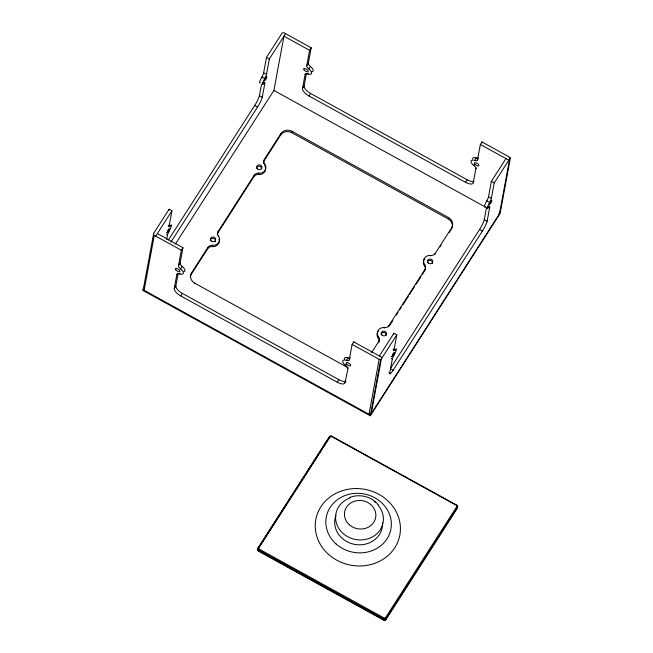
<?xml version="1.0" encoding="UTF-8"?>
<svg xmlns="http://www.w3.org/2000/svg" width="653" height="653" viewBox="0 0 653 653"><rect width="100%" height="100%" fill="white"/><g stroke="black" fill="none" stroke-linecap="round" stroke-linejoin="round"><path stroke-width="0.98" d="M258.466 549.516A0.824 0.743 10.5 0 0 258.825 550.438L384.07 619.493A0.824 0.743 10.5 0 0 385.188 619.256L385.956 619.33A1.641 1.486 10.5 0 1 383.727 619.779L258.482 550.781L259.086 549.051A0.824 0.743 10.5 0 1 258.776 548.022L258 547.981L258.262 549.246M331.667 436.114L331.593 436.539M144.639 289.94L144.109 290.291A1.641 1.486 10.5 0 1 143.497 288.242L153.684 233.284L169.103 209.246L171.951 210.813L169.086 226.24L168.196 225.75M153.684 233.284A1.641 1.486 10.5 0 0 154.288 235.333L144.109 290.291L368.969 414.271A1.641 1.486 10.5 0 0 371.206 413.798L499.447 213.866L509.634 158.908A1.641 1.486 10.5 0 0 509.022 156.859L481.979 141.946L480.363 144.476L477.498 159.903A4.93 1.992 32.7 0 1 474.715 160.442A6.571 2.653 32.7 0 0 470.993 161.16A6.571 2.653 32.7 0 0 473.776 165.47A4.93 1.992 32.7 0 1 475.866 168.703L473.27 182.742A8.22 3.322 32.7 0 1 465.507 182.293L308.959 95.975A8.22 3.322 32.7 0 1 302.486 88.571L305.09 74.54L305.8 73.43M168.923 210.209L169.103 209.246M166.646 239.422L167.462 235.039A4.93 0.735 -61.1 0 1 169.2 230.982A6.571 0.98 -61.1 0 0 171.519 225.579A6.571 0.98 -61.1 0 0 170.131 225.954A4.93 0.735 -61.1 0 1 169.086 226.24M345.731 381.564L345.021 382.666A8.22 3.322 32.7 0 1 337.266 382.225L180.71 295.907A8.22 3.322 32.7 0 1 174.237 288.504L176.841 274.472L177.657 273.207M176.841 274.472A4.93 1.992 32.7 0 1 179.632 273.934A6.571 2.653 32.7 0 0 183.354 273.207A6.571 2.653 32.7 0 0 180.563 268.905A4.93 1.992 32.7 0 1 178.473 265.673L181.33 250.246L182.954 247.716L157.34 233.586M174.237 288.504L175.861 285.973L178.138 273.697M178.473 265.673L180.097 263.143L182.954 247.716M190.317 276.872A8.22 7.42 10.5 0 1 191.313 274.26L191.566 272.872L207.94 247.34A4.93 4.449 10.5 0 1 212.584 245.259A6.571 5.934 10.5 0 0 218.771 242.475A6.571 5.934 10.5 0 0 218.453 236.108A4.93 4.449 10.5 0 1 218.208 231.333L254.205 175.216A4.93 4.449 10.5 0 1 258.849 173.135A6.571 5.934 10.5 0 0 265.036 170.351A6.571 5.934 10.5 0 0 264.718 163.985A4.93 4.449 10.5 0 1 264.473 159.21L280.847 133.677A8.22 7.42 10.5 0 1 292.022 131.277L448.578 217.596A8.22 7.42 10.5 0 1 451.631 227.84L451.378 229.236A8.22 7.42 10.5 0 0 448.317 218.984L448.578 217.596M194.512 283.729L194.627 283.124A8.22 7.42 10.5 0 1 191.566 272.872M191.313 274.26L207.687 248.736L207.94 247.34M207.687 248.736A4.93 4.449 10.5 0 1 212.323 246.646L212.584 245.259M217.31 234.794A4.93 4.449 10.5 0 1 217.955 232.729L218.208 231.333M218.339 236.721L218.453 236.108M168.466 239.912L254.711 105.459A8.22 1.224 -61.1 0 0 259.412 95.656L261.526 84.253M260.269 82.678A6.571 0.98 -61.1 0 1 261.902 76.874A4.93 0.735 -61.1 0 0 263.641 72.826L266.506 57.399L281.925 33.352A1.641 1.486 10.5 0 1 284.161 32.87L311.195 47.783L308.338 63.21L306.714 65.741A4.93 1.992 32.7 0 0 308.804 68.973A6.571 2.653 32.7 0 1 311.595 73.275A6.571 2.653 32.7 0 1 307.873 74.001A4.93 1.992 32.7 0 0 305.09 74.54M170.808 242.271L257.551 107.035A8.22 1.224 -61.1 0 0 262.253 97.232L264.857 83.192L263.788 82.605M264.857 83.192A4.93 0.735 -61.1 0 0 263.82 83.478A6.571 0.98 -61.1 0 1 262.424 83.853A6.571 0.98 -61.1 0 1 264.751 78.45A4.93 0.735 -61.1 0 0 266.489 74.393L269.346 58.966L285.581 33.654M217.955 232.729L253.952 176.604L254.205 175.216M175.355 244.083L273.901 90.449L283.957 36.193L309.579 50.314L306.714 65.741M253.952 176.604A4.93 4.449 10.5 0 1 258.588 174.522L258.849 173.135M263.657 163.634A4.93 4.449 10.5 0 1 264.22 160.597L264.473 159.21M264.636 164.417L264.718 163.985M264.22 160.597L280.594 135.073L280.847 133.677M280.594 135.073A8.22 7.42 10.5 0 1 291.769 132.665L292.022 131.277M302.486 88.571L304.11 86.041L306.388 73.765M345.021 382.666L348.131 367.843M347.625 368.635A4.93 1.992 32.7 0 0 345.535 365.402A6.571 2.653 32.7 0 1 342.752 361.093A6.571 2.653 32.7 0 1 346.465 360.374A4.93 1.992 32.7 0 0 349.257 359.836L352.114 344.409L353.738 341.878L382.201 357.575M353.559 342.841L353.738 341.878M378.626 342.637A4.93 4.449 10.5 0 0 378.226 338.123L378.487 336.728A6.571 5.934 10.5 0 1 378.169 330.361A6.571 5.934 10.5 0 1 384.356 327.586A4.93 4.449 10.5 0 0 388.992 325.496L424.989 269.379A4.93 4.449 10.5 0 0 424.752 264.604A6.571 5.934 10.5 0 1 424.434 258.237A6.571 5.934 10.5 0 1 430.621 255.454A4.93 4.449 10.5 0 0 435.257 253.372L451.631 227.84M378.552 342.466L378.724 341.503A4.93 4.449 10.5 0 0 378.487 336.728M384.258 328.108L384.356 327.586M370.324 413.986A1.641 0.661 32.7 0 0 371.206 413.798L381.393 358.84A1.641 1.486 10.5 0 1 379.156 359.313L368.978 414.443L369.361 414.124M144.207 287.63L142.55 290.201L370.267 415.757L380.577 360.105L396.812 334.793L393.963 333.226L379.36 355.999M388.747 326.802L388.992 325.496M393.792 334.189L393.963 333.226M388.829 372.569L389.719 373.059L392.322 359.019A4.93 0.735 -61.1 0 1 394.061 354.963A6.571 0.98 -61.1 0 0 396.387 349.559A6.571 0.98 -61.1 0 0 394.992 349.935A4.93 0.735 -61.1 0 1 393.955 350.22L393.065 349.73M393.955 350.22L396.812 334.793M425.144 269.942A4.93 4.449 10.5 0 0 424.491 265.991L424.752 264.604M424.785 270.505L422.483 274.276M424.874 269.991L424.989 269.379M430.539 255.894L430.621 255.454M435.078 254.327L435.257 253.372M481.808 142.909L481.979 141.946M488.836 206.683L489.726 207.172L487.122 221.212A8.22 1.224 -61.1 0 1 482.42 231.015L393.139 370.21L390.29 368.635L479.571 229.448A8.22 1.224 -61.1 0 0 484.273 219.637L486.55 207.36M485.138 206.658A6.571 0.98 -61.1 0 1 486.771 200.863A4.93 0.735 -61.1 0 0 488.509 196.806L491.366 181.379L505.977 158.597M489.726 207.172A4.93 0.735 -61.1 0 0 488.681 207.458A6.571 0.98 -61.1 0 1 487.293 207.834A6.571 0.98 -61.1 0 1 489.611 202.43A4.93 0.735 -61.1 0 0 491.35 198.373L494.215 182.946L510.45 157.642L500.133 213.294L370.267 415.757M261.951 78.091L262.171 77.634M259.461 546.455L257.813 549.026A1.641 1.486 10.5 0 0 258.425 551.075L383.662 620.13A1.641 1.486 10.5 0 0 385.899 619.648L386.078 618.489L385.441 617.86A0.824 0.743 10.5 0 1 384.323 618.105L383.727 619.852L384.07 619.493M155.716 236.117L171.951 210.813M309.579 50.314L311.195 47.783M180.563 268.905L182.187 266.375A4.93 1.992 32.7 0 1 180.097 263.143M308.804 68.973L310.428 66.443A4.93 1.992 32.7 0 1 308.338 63.21M179.632 273.934L180.138 273.142M307.873 74.001L308.379 73.209M180.71 295.907L182.334 293.377A8.22 3.322 32.7 0 1 175.861 285.973M308.959 95.975L310.583 93.444A8.22 3.322 32.7 0 1 304.11 86.041M346.465 360.374L348.09 357.844A4.93 1.992 32.7 0 0 350.351 357.95M474.715 160.442L476.331 157.912A4.93 1.992 32.7 0 0 478.257 158.124M345.535 365.402L346.041 364.611M473.776 165.47L474.29 164.678M349.257 359.836L349.763 359.044M477.498 159.903L478.004 159.112M337.266 382.225L338.891 379.695A8.22 3.322 32.7 0 0 345.91 381.148M465.507 182.293L467.132 179.763A8.22 3.322 32.7 0 0 473.8 181.371M475.866 168.703L476.38 167.911M473.27 182.742L473.776 181.95M371.565 352.677L378.724 341.503M389.825 325.194L392.788 320.574M396.371 314.983L398.004 312.436M399.644 309.881L401.277 307.334M402.917 304.78L404.55 302.233M404.933 301.637L405.831 300.233M406.19 299.678L408.37 296.282M409.464 294.576L410.549 292.879M411.235 291.818L414.369 286.928M416.01 284.373L417.642 281.827M417.985 281.296L418.883 279.892M419.283 279.272L420.916 276.725M440.114 246.785L441.142 245.193M449.329 232.427L450.35 230.827M279.696 514.654L257.878 548.675A1.641 1.486 10.5 0 0 258.482 550.724M280.194 513.878L284.161 507.691M284.659 506.916L306.486 472.894M306.983 472.119L310.95 465.932M311.448 465.165L329.3 437.322A1.641 1.486 10.5 0 1 330.132 436.702A0.824 0.743 10.5 0 1 331.324 436.433L456.561 505.487A0.824 0.743 10.5 0 1 456.871 506.508L457.508 507.136L457.32 508.295L385.899 619.648L385.188 619.256M260.555 544.741L266.604 535.321M267.697 533.607L275.941 520.759M278.137 517.331L286.928 503.626M288.577 501.055L293.524 493.35M295.172 490.778L297.368 487.35M298.47 485.636L303.963 477.074M305.612 474.502L311.106 465.94M312.754 463.369L314.95 459.941M316.052 458.226L318.248 454.798M319.35 453.092L321.545 449.664M323.194 447.093L325.39 443.665M326.492 441.95L328.688 438.53M258.776 548.022L330.206 436.669L329.471 436.547A1.641 1.486 10.5 0 1 331.667 436.147L456.904 505.202A1.641 1.486 10.5 0 1 457.516 507.25L386.094 618.603A1.641 1.486 10.5 0 1 383.858 619.085L258.612 550.03A1.641 1.486 10.5 0 1 258 547.981L329.439 436.596L329.422 437.632M385.441 617.86L456.871 506.508M456.561 505.487L456.871 505.112L456.774 505.895A1.641 1.486 10.5 0 1 457.386 507.944L456.814 507.993M349.306 497.627C359.101 493.472 371.377 496.345 378.185 504.565M480.363 144.476L508.826 160.173M266.506 57.399L269.346 58.966M491.366 181.379L494.215 182.946M310.583 93.444L467.132 179.763M263.641 72.826L266.489 74.393M488.509 196.806L491.35 198.373M261.902 76.874L264.751 78.45M486.771 200.863L489.611 202.43M262.751 82.89L263.82 83.478M487.432 206.772L488.681 207.458M273.901 90.449L487.007 207.948M259.412 95.656L262.253 97.232M484.273 219.637L487.122 221.212M254.711 105.459L257.551 107.035M479.571 229.448L482.42 231.015M291.769 132.665L448.317 218.984M168.882 225.269L170.131 225.954M393.392 349.053L394.992 349.935M168.131 230.395L169.2 230.982M392.82 354.277L394.061 354.963M166.572 234.549L167.462 235.039M391.433 358.53L392.322 359.019M154.288 235.333L181.33 250.246M352.114 344.409L379.156 359.313M194.627 283.124L347.616 367.476M182.334 293.377L338.891 379.695M456.61 507.903L457.32 508.295A1.641 1.486 10.5 0 0 457.426 507.006M259.086 549.051L384.323 618.105M377.867 504.916A23.998 21.655 10.5 0 1 373.01 536.603A23.998 21.655 10.5 0 1 338.564 528.032A23.998 21.655 10.5 0 1 349.967 497.978M374.185 501.569A23.998 21.655 10.5 0 1 375.499 502.606M382.478 522.571A23.998 21.655 10.5 0 1 355.322 544.504A23.998 21.655 10.5 0 1 336.009 515.193M329.234 437.673A1.641 1.486 10.5 0 1 330.051 437.053M256.49 168.18A2.628 2.375 10.5 0 1 259.323 166.237A2.628 2.375 10.5 0 1 261.706 168.792M210.274 240.084A2.628 2.375 10.5 0 1 213.784 238.549A2.628 2.375 10.5 0 1 215.098 241.985M381.009 334.475A2.628 2.375 10.5 0 1 383.997 332.557A2.628 2.375 10.5 0 1 386.192 335.364M378.226 338.123A6.571 5.934 10.5 0 1 378.373 331.136M219.041 239.071A6.571 5.934 10.5 0 1 212.323 246.646M264.694 165.723A6.571 5.934 10.5 0 1 264.661 171.91A6.571 5.934 10.5 0 1 258.588 174.522M424.491 265.991A6.571 5.934 10.5 0 1 424.907 258.71M427.364 261.967A2.628 2.375 10.5 0 1 430.654 260.523A2.628 2.375 10.5 0 1 432.368 263.567M393.139 370.21A8.22 1.224 -61.1 0 1 389.719 373.059M182.187 266.375A6.571 2.653 32.7 0 1 183.877 271.664M344.433 359.395A6.571 2.653 32.7 0 1 348.09 357.844M472.592 159.014A6.571 2.653 32.7 0 1 476.331 157.912M310.428 66.443A6.571 2.653 32.7 0 1 311.865 71.781M499.194 212.078A1.641 1.486 10.5 0 1 499.447 213.866A1.641 0.661 32.7 0 1 498.427 214.013M144.027 289.181A1.641 0.661 32.7 0 1 143.497 288.242M166.964 232.754C170.555 229.905 170 224.852 166.964 232.754M264.359 80.907C267.975 78.017 267.469 72.916 264.359 80.907M391.824 356.734C395.938 352.8 394.608 349.347 391.824 356.718M489.228 204.887C493.897 199.851 491.48 198.373 489.228 204.871M349.355 524.775A15.778 14.244 10.5 0 0 375.451 518.547A15.778 14.244 10.5 0 0 355.632 500.908A15.778 14.244 10.5 0 0 349.355 524.775M336.115 543.99A32.87 29.671 10.5 0 0 390.486 531.02A32.87 29.671 10.5 0 0 349.2 494.272A32.87 29.671 10.5 0 0 336.115 543.99M328.59 554.43A42.731 38.568 10.5 0 0 399.277 537.574A42.731 38.568 10.5 0 0 345.608 489.799A42.731 38.568 10.5 0 0 328.59 554.43M346.808 364.268A2.628 1.061 32.7 0 0 350.645 365.672A2.628 1.061 32.7 0 0 347.878 362.766A2.628 1.061 32.7 0 0 346.808 364.268M176.024 270.105A2.628 1.061 32.7 0 0 179.861 271.509A2.628 1.061 32.7 0 0 177.094 268.603A2.628 1.061 32.7 0 0 176.024 270.105M304.265 70.173A2.628 1.061 32.7 0 0 308.102 71.577A2.628 1.061 32.7 0 0 305.335 68.671A2.628 1.061 32.7 0 0 304.265 70.173M475.049 164.336A2.628 1.061 32.7 0 0 478.886 165.74A2.628 1.061 32.7 0 0 476.119 162.834A2.628 1.061 32.7 0 0 475.049 164.336M257.527 168.874A2.628 2.375 10.5 0 0 261.886 167.862A2.628 2.375 10.5 0 0 258.604 164.899A2.628 2.375 10.5 0 0 257.527 168.874M211.262 240.998A2.628 2.375 10.5 0 0 215.621 239.986A2.628 2.375 10.5 0 0 212.339 237.031A2.628 2.375 10.5 0 0 211.262 240.998M382.046 335.16A2.628 2.375 10.5 0 0 386.405 334.156A2.628 2.375 10.5 0 0 383.123 331.193A2.628 2.375 10.5 0 0 382.046 335.16M428.311 263.037A2.628 2.375 10.5 0 0 432.67 262.024A2.628 2.375 10.5 0 0 429.388 259.07A2.628 2.375 10.5 0 0 428.311 263.037"/></g></svg>
